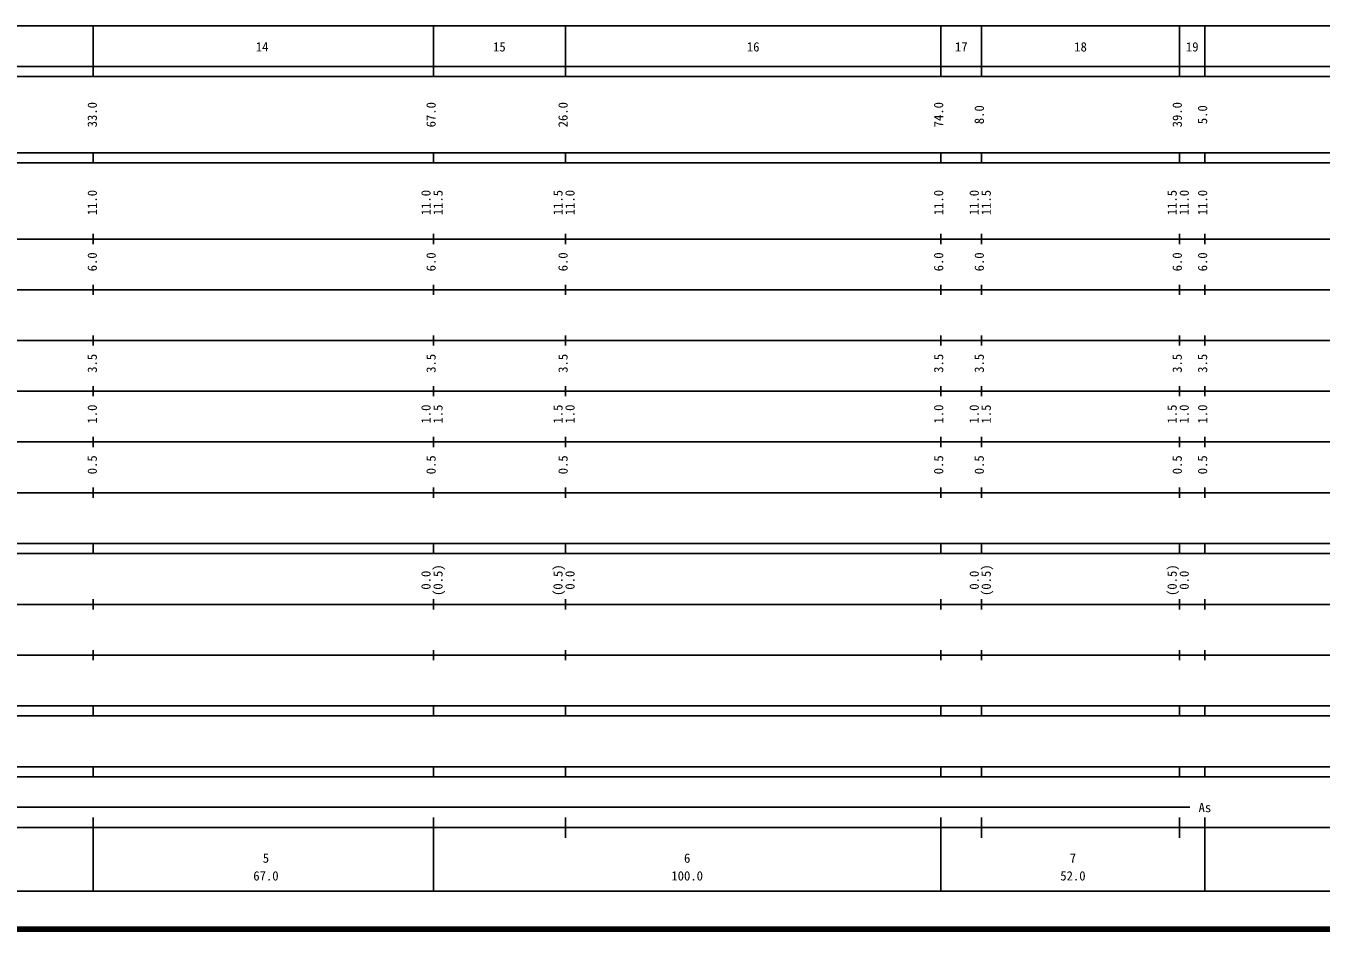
# Model space of a CAD drawing. Units: millimetres on the paper, enlarged 1000 times. Extents: x 40000 to 680000, y 20000 to 380000.
# Drawn here: x 287720 to 542891, y 20000 to 198000 of the extents above; entities that cross this region are included whole.
import ezdxf
from ezdxf.enums import TextEntityAlignment as Align

# ---------------------------------------------------------------- set-up
doc = ezdxf.new("R2010")
doc.units = ezdxf.units.MM
doc.header["$LTSCALE"] = 1000
doc.layers.add('M-TTL', color=2, linetype='Continuous', lineweight=140)
doc.layers.add('M-TTL-BAND', color=7, linetype='Continuous', lineweight=25)
doc.styles.add('ＭＳ ゴシック', font='')
doc.styles.get('ＭＳ ゴシック').set_extended_font_data('MS Gothic')

msp = doc.modelspace()

# ---------------------------------------------------------------- linework, layer by layer
at = {"layer": 'M-TTL'}
msp.add_line((40000, 20000), (680000, 20000), dxfattribs=at)
at = {"layer": 'M-TTL-BAND'}
for p, q in [((68000, 198000), (579000, 198000)), ((301000, 188000), (301000, 198000)), ((368000, 188000), (368000, 198000)), ((394000, 188000), (394000, 198000)), ((468000, 188000), (468000, 198000)), ((476000, 188000), (476000, 198000)), ((515000, 188000), (515000, 198000)), ((520000, 188000), (520000, 198000)), ((40000, 190000), (579000, 190000)), ((40000, 188000), (579000, 188000)), ((40000, 173000), (579000, 173000)), ((40000, 171000), (579000, 171000)), ((301000, 171000), (301000, 173000)), ((368000, 171000), (368000, 173000)), ((394000, 171000), (394000, 173000)), ((468000, 171000), (468000, 173000)), ((476000, 171000), (476000, 173000)), ((515000, 171000), (515000, 173000)), ((520000, 171000), (520000, 173000)), ((40000, 156000), (579000, 156000)), ((301000, 155000), (301000, 157000)), ((368000, 155000), (368000, 157000)), ((394000, 155000), (394000, 157000)), ((468000, 155000), (468000, 157000)), ((476000, 155000), (476000, 157000)), ((515000, 155000), (515000, 157000)), ((520000, 155000), (520000, 157000)), ((46000, 146000), (579000, 146000)), ((301000, 145000), (301000, 147000)), ((368000, 145000), (368000, 147000)), ((394000, 145000), (394000, 147000)), ((468000, 145000), (468000, 147000)), ((476000, 145000), (476000, 147000)), ((515000, 145000), (515000, 147000)), ((520000, 145000), (520000, 147000)), ((52000, 136000), (579000, 136000)), ((301000, 135000), (301000, 137000)), ((368000, 135000), (368000, 137000)), ((394000, 135000), (394000, 137000)), ((468000, 135000), (468000, 137000)), ((476000, 135000), (476000, 137000)), ((515000, 135000), (515000, 137000)), ((520000, 135000), (520000, 137000)), ((46000, 126000), (579000, 126000)), ((301000, 125000), (301000, 127000)), ((368000, 125000), (368000, 127000)), ((394000, 125000), (394000, 127000)), ((468000, 125000), (468000, 127000)), ((476000, 125000), (476000, 127000)), ((515000, 125000), (515000, 127000)), ((520000, 125000), (520000, 127000)), ((52000, 116000), (579000, 116000)), ((301000, 115000), (301000, 117000)), ((368000, 115000), (368000, 117000)), ((394000, 115000), (394000, 117000)), ((468000, 115000), (468000, 117000)), ((476000, 115000), (476000, 117000)), ((515000, 115000), (515000, 117000)), ((520000, 115000), (520000, 117000)), ((46000, 106000), (579000, 106000)), ((301000, 105000), (301000, 107000)), ((368000, 105000), (368000, 107000)), ((394000, 105000), (394000, 107000)), ((468000, 105000), (468000, 107000)), ((476000, 105000), (476000, 107000)), ((515000, 105000), (515000, 107000)), ((520000, 105000), (520000, 107000)), ((40000, 96000), (579000, 96000)), ((301000, 94000), (301000, 96000)), ((368000, 94000), (368000, 96000)), ((394000, 94000), (394000, 96000)), ((468000, 94000), (468000, 96000)), ((476000, 94000), (476000, 96000)), ((515000, 94000), (515000, 96000)), ((520000, 94000), (520000, 96000)), ((40000, 94000), (579000, 94000)), ((301000, 83000), (301000, 85000)), ((368000, 83000), (368000, 85000)), ((394000, 83000), (394000, 85000)), ((468000, 83000), (468000, 85000)), ((476000, 83000), (476000, 85000)), ((515000, 83000), (515000, 85000)), ((520000, 83000), (520000, 85000)), ((49000, 84000), (579000, 84000)), ((40000, 74000), (579000, 74000)), ((301000, 73000), (301000, 75000)), ((368000, 73000), (368000, 75000)), ((394000, 73000), (394000, 75000)), ((468000, 73000), (468000, 75000)), ((476000, 73000), (476000, 75000)), ((515000, 73000), (515000, 75000)), ((520000, 73000), (520000, 75000)), ((40000, 64000), (579000, 64000)), ((301000, 62000), (301000, 64000)), ((368000, 62000), (368000, 64000)), ((394000, 62000), (394000, 64000)), ((468000, 62000), (468000, 64000)), ((476000, 62000), (476000, 64000)), ((515000, 62000), (515000, 64000)), ((520000, 62000), (520000, 64000)), ((40000, 62000), (579000, 62000)), ((40000, 52000), (579000, 52000)), ((301000, 50000), (301000, 52000)), ((368000, 50000), (368000, 52000)), ((394000, 50000), (394000, 52000)), ((468000, 50000), (468000, 52000)), ((476000, 50000), (476000, 52000)), ((515000, 50000), (515000, 52000)), ((520000, 50000), (520000, 52000)), ((40000, 50000), (579000, 50000)), ((69781, 44000), (517000, 44000)), ((301000, 27500), (301000, 42000)), ((368000, 27500), (368000, 42000)), ((394000, 38000), (394000, 42000)), ((468000, 27500), (468000, 42000)), ((476000, 38000), (476000, 42000)), ((515000, 38000), (515000, 42000)), ((520000, 27500), (520000, 42000)), ((40000, 40000), (579000, 40000)), ((68000, 27500), (579000, 27500))]:
    msp.add_line(p, q, dxfattribs=at)

# ---------------------------------------------------------------- texts
at = {"layer": 'M-TTL-BAND', "style": 'ＭＳ ゴシック'}
for s, p in [('14', (334252, 192405)), ('15', (381000, 192405)), ('16', (431000, 192405)), ('17', (472000, 192405)), ('18', (495500, 192405)), ('19', (517500, 192405)), ('As', (520000, 42500)), ('5', (335013, 32523)), ('6', (418000, 32523)), ('7', (494000, 32523)), ('67.0', (335013, 29033)), ('100.0', (418000, 29033)), ('52.0', (494000, 29033))]:
    msp.add_text(s, height=1833, dxfattribs=at).set_placement(p, align=Align.BOTTOM_CENTER)
for s, p in [('33.0', (302250, 180500)), ('67.0', (369000, 180500)), ('26.0', (395000, 180500)), ('74.0', (469000, 180500)), ('8.0', (477000, 180500)), ('39.0', (516000, 180500)), ('5.0', (521000, 180500)), ('11.0', (302250, 163174)), ('11.0', (368000, 163174)), ('11.5', (370370, 163174)), ('11.5', (394000, 163174)), ('11.0', (396370, 163174)), ('11.0', (469000, 163174)), ('11.0', (476000, 163174)), ('11.5', (478370, 163174)), ('11.5', (515000, 163174)), ('11.0', (517370, 163174)), ('11.0', (521000, 163174)), ('6.0', (302250, 151500)), ('6.0', (369000, 151500)), ('6.0', (395000, 151500)), ('6.0', (469000, 151500)), ('6.0', (477000, 151500)), ('6.0', (516000, 151500)), ('6.0', (521000, 151500)), ('3.5', (302250, 131500)), ('3.5', (369000, 131500)), ('3.5', (395000, 131500)), ('3.5', (469000, 131500)), ('3.5', (477000, 131500)), ('3.5', (516000, 131500)), ('3.5', (521000, 131500)), ('1.0', (302250, 121500)), ('1.0', (368000, 121500)), ('1.5', (370370, 121500)), ('1.5', (394000, 121500)), ('1.0', (396370, 121500)), ('1.0', (469000, 121500)), ('1.0', (476000, 121500)), ('1.5', (478370, 121500)), ('1.5', (515000, 121500)), ('1.0', (517370, 121500)), ('1.0', (521000, 121500)), ('0.5', (302250, 111500)), ('0.5', (369000, 111500)), ('0.5', (395000, 111500)), ('0.5', (469000, 111500)), ('0.5', (477000, 111500)), ('0.5', (516000, 111500)), ('0.5', (521000, 111500)), ('0.0', (368000, 88764)), ('(0.5)', (370370, 88764)), ('(0.5)', (394000, 88764)), ('0.0', (396370, 88764)), ('0.0', (476000, 88764)), ('(0.5)', (478370, 88764)), ('(0.5)', (515000, 88764)), ('0.0', (517370, 88764))]:
    msp.add_text(s, height=1833, rotation=90, dxfattribs=at).set_placement(p, align=Align.BOTTOM_CENTER)

doc.saveas('drawing.dxf')
